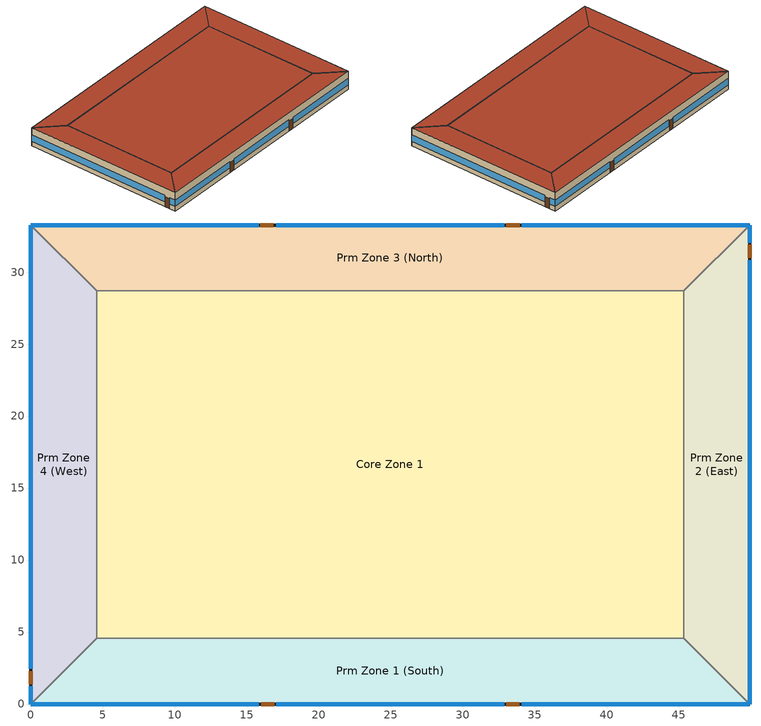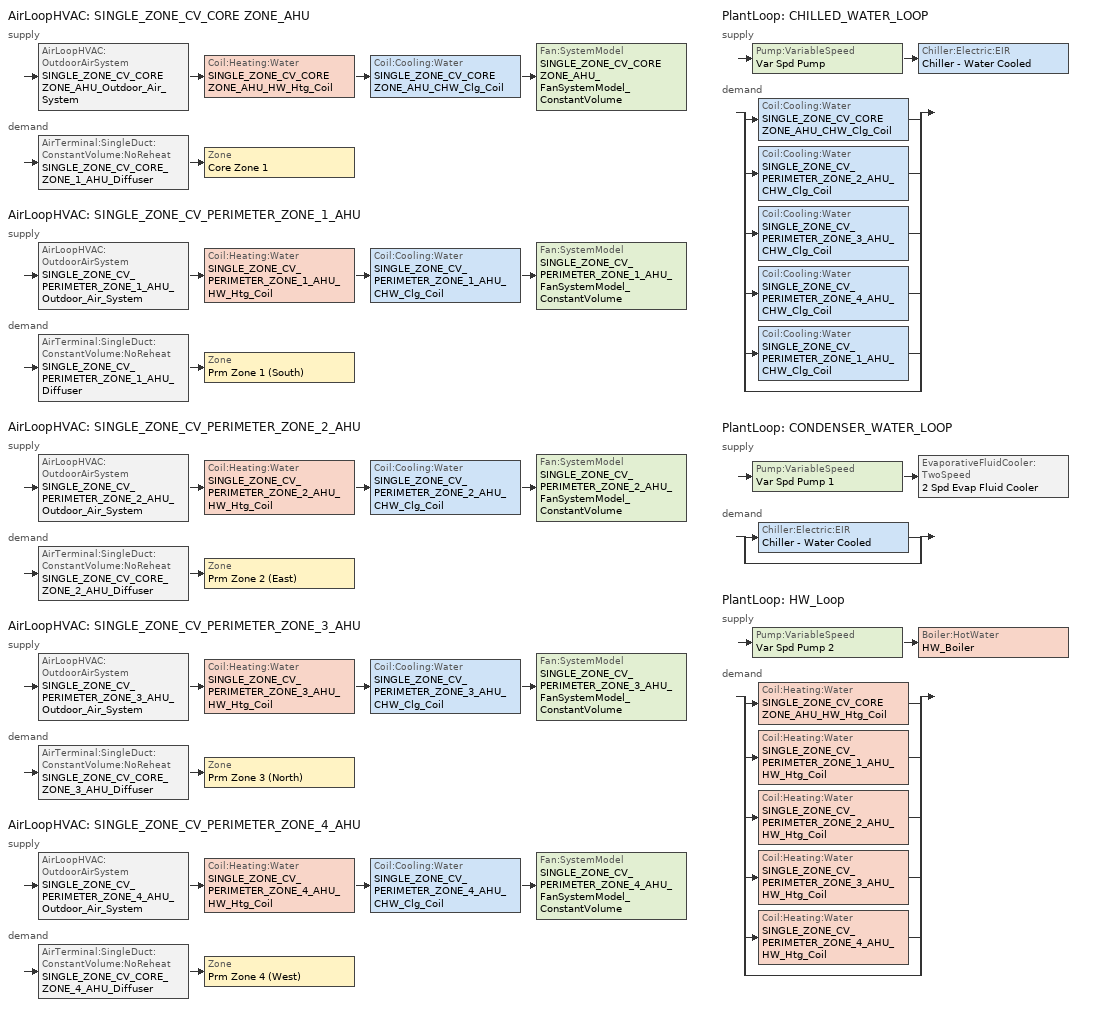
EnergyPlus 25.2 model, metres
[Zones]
Core Zone 1
 floor ground (Slab-on-grade Type 1): 45.34,28.7 45.34,4.57 4.57,4.57 4.57,28.7 z0
 wall to Prm Zone 2 (East) (Interior Wall): 45.34,4.57 45.34,28.7 z0:3.96
 wall to Prm Zone 3 (North) (Interior Wall): 45.34,28.7 4.57,28.7 z0:3.96
 wall to Prm Zone 1 (South) (Interior Wall): 4.57,4.57 45.34,4.57 z0:3.96
 wall to Prm Zone 4 (West) (Interior Wall): 4.57,28.7 4.57,4.57 z0:3.96
 roof outside (Roof Type 1): 45.34,4.57 45.34,28.7 4.57,28.7 4.57,4.57 z3.96
Prm Zone 1 (South)
 floor ground (Slab-on-grade Type 1): 45.34,4.57 49.91,0 0,0 4.57,4.57 z0
 wall outside (Exterior Wall Type 1): 0,0 49.91,0 z0:3.96
 wall to Prm Zone 2 (East) (Interior Wall): 49.91,0 45.34,4.57 z0:3.96
 wall to Prm Zone 4 (West) (Interior Wall): 4.57,4.57 0,0 z0:3.96
 window (Vertical Fenestration Type 1): 34.09,0 49.91,0 / 0,0 15.82,0 / 17.04,0 32.87,0 z1:2.4
 door (Swinging Door): 33.01,0 33.93,0 / 15.98,0 16.9,0 z0:2.13
 roof outside (Roof Type 1): 49.91,0 45.34,4.57 4.57,4.57 0,0 z3.96
Prm Zone 2 (East)
 floor ground (Slab-on-grade Type 1): 49.91,33.27 49.91,0 45.34,4.57 45.34,28.7 z0
 wall outside (Exterior Wall Type 2): 49.91,0 49.91,33.27 z0:3.96
 wall to Prm Zone 3 (North) (Interior Wall): 49.91,33.27 45.34,28.7 z0:3.96
 window (Vertical Fenestration Type 1): 49.91,0 49.91,30.84 / 49.91,32.05 49.91,33.27 z1:2.4
 door (Swinging Door): 49.91,30.99 49.91,31.9 z0:2.13
 roof outside (Roof Type 1): 49.91,0 49.91,33.27 45.34,28.7 45.34,4.57 z3.96
Prm Zone 3 (North)
 floor ground (Slab-on-grade Type 2): 49.91,33.27 45.34,28.7 4.57,28.7 0,33.27 z0
 wall outside (Exterior Wall Type 3): 49.91,33.27 0,33.27 z0:3.96
 wall to Prm Zone 4 (West) (Interior Wall): 0,33.27 4.57,28.7 z0:3.96
 window (Vertical Fenestration Type 1): 49.91,33.27 34.09,33.27 / 32.87,33.27 17.04,33.27 / 15.82,33.27 0,33.27 z1:2.4
 door (Swinging Door): 33.94,33.27 33.03,33.27 / 16.84,33.27 15.93,33.27 z0:2.13
 roof outside (Roof Type 2): 45.34,28.7 49.91,33.27 0,33.27 4.57,28.7 z3.96
Prm Zone 4 (West)
 floor ground (Slab-on-grade Type 2): 0,33.27 4.57,28.7 4.57,4.57 0,0 z0
 wall outside (Exterior Wall Type 3): 0,33.27 0,0 z0:3.96
 window (Vertical Fenestration Type 1): 0,33.27 0,2.44 / 0,1.22 0,0 z1:2.4
 door (Swinging Door): 0,2.28 0,1.37 z0:2.13
 roof outside (Roof Type 3): 0,0 4.57,4.57 4.57,28.7 0,33.27 z3.96
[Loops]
AirLoopHVAC 'SINGLE_ZONE_CV_CORE ZONE_AHU'
 supply: AirLoopHVAC:OutdoorAirSystem 'SINGLE_ZONE_CV_CORE ZONE_AHU_Outdoor_Air_System' > Coil:Heating:Water 'SINGLE_ZONE_CV_CORE ZONE_AHU_HW_Htg_Coil' > Coil:Cooling:Water 'SINGLE_ZONE_CV_CORE ZONE_AHU_CHW_Clg_Coil' > Fan:SystemModel 'SINGLE_ZONE_CV_CORE ZONE_AHU_FanSystemModel_ConstantVolume'
 demand: AirTerminal:SingleDuct:ConstantVolume:NoReheat 'SINGLE_ZONE_CV_CORE_ZONE_1_AHU_Diffuser' > Zone 'Core Zone 1'
AirLoopHVAC 'SINGLE_ZONE_CV_PERIMETER_ZONE_1_AHU'
 supply: AirLoopHVAC:OutdoorAirSystem 'SINGLE_ZONE_CV_PERIMETER_ZONE_1_AHU_Outdoor_Air_System' > Coil:Heating:Water 'SINGLE_ZONE_CV_PERIMETER_ZONE_1_AHU_HW_Htg_Coil' > Coil:Cooling:Water 'SINGLE_ZONE_CV_PERIMETER_ZONE_1_AHU_CHW_Clg_Coil' > Fan:SystemModel 'SINGLE_ZONE_CV_PERIMETER_ZONE_1_AHU_FanSystemModel_ConstantVolume'
 demand: AirTerminal:SingleDuct:ConstantVolume:NoReheat 'SINGLE_ZONE_CV_PERIMETER_ZONE_1_AHU_Diffuser' > Zone 'Prm Zone 1 (South)'
AirLoopHVAC 'SINGLE_ZONE_CV_PERIMETER_ZONE_2_AHU'
 supply: AirLoopHVAC:OutdoorAirSystem 'SINGLE_ZONE_CV_PERIMETER_ZONE_2_AHU_Outdoor_Air_System' > Coil:Heating:Water 'SINGLE_ZONE_CV_PERIMETER_ZONE_2_AHU_HW_Htg_Coil' > Coil:Cooling:Water 'SINGLE_ZONE_CV_PERIMETER_ZONE_2_AHU_CHW_Clg_Coil' > Fan:SystemModel 'SINGLE_ZONE_CV_PERIMETER_ZONE_2_AHU_FanSystemModel_ConstantVolume'
 demand: AirTerminal:SingleDuct:ConstantVolume:NoReheat 'SINGLE_ZONE_CV_CORE_ZONE_2_AHU_Diffuser' > Zone 'Prm Zone 2 (East)'
AirLoopHVAC 'SINGLE_ZONE_CV_PERIMETER_ZONE_3_AHU'
 supply: AirLoopHVAC:OutdoorAirSystem 'SINGLE_ZONE_CV_PERIMETER_ZONE_3_AHU_Outdoor_Air_System' > Coil:Heating:Water 'SINGLE_ZONE_CV_PERIMETER_ZONE_3_AHU_HW_Htg_Coil' > Coil:Cooling:Water 'SINGLE_ZONE_CV_PERIMETER_ZONE_3_AHU_CHW_Clg_Coil' > Fan:SystemModel 'SINGLE_ZONE_CV_PERIMETER_ZONE_3_AHU_FanSystemModel_ConstantVolume'
 demand: AirTerminal:SingleDuct:ConstantVolume:NoReheat 'SINGLE_ZONE_CV_CORE_ZONE_3_AHU_Diffuser' > Zone 'Prm Zone 3 (North)'
AirLoopHVAC 'SINGLE_ZONE_CV_PERIMETER_ZONE_4_AHU'
 supply: AirLoopHVAC:OutdoorAirSystem 'SINGLE_ZONE_CV_PERIMETER_ZONE_4_AHU_Outdoor_Air_System' > Coil:Heating:Water 'SINGLE_ZONE_CV_PERIMETER_ZONE_4_AHU_HW_Htg_Coil' > Coil:Cooling:Water 'SINGLE_ZONE_CV_PERIMETER_ZONE_4_AHU_CHW_Clg_Coil' > Fan:SystemModel 'SINGLE_ZONE_CV_PERIMETER_ZONE_4_AHU_FanSystemModel_ConstantVolume'
 demand: AirTerminal:SingleDuct:ConstantVolume:NoReheat 'SINGLE_ZONE_CV_CORE_ZONE_4_AHU_Diffuser' > Zone 'Prm Zone 4 (West)'
PlantLoop 'CHILLED_WATER_LOOP'
 supply: Pump:VariableSpeed 'Var Spd Pump' > Chiller:Electric:EIR 'Chiller - Water Cooled'
 demand: split
  | Coil:Cooling:Water 'SINGLE_ZONE_CV_CORE ZONE_AHU_CHW_Clg_Coil'
  | Coil:Cooling:Water 'SINGLE_ZONE_CV_PERIMETER_ZONE_2_AHU_CHW_Clg_Coil'
  | Coil:Cooling:Water 'SINGLE_ZONE_CV_PERIMETER_ZONE_3_AHU_CHW_Clg_Coil'
  | Coil:Cooling:Water 'SINGLE_ZONE_CV_PERIMETER_ZONE_4_AHU_CHW_Clg_Coil'
  | Coil:Cooling:Water 'SINGLE_ZONE_CV_PERIMETER_ZONE_1_AHU_CHW_Clg_Coil'
  | bypass
PlantLoop 'CONDENSER_WATER_LOOP'
 supply: Pump:VariableSpeed 'Var Spd Pump 1' > EvaporativeFluidCooler:TwoSpeed '2 Spd Evap Fluid Cooler'
 demand: split
  | Chiller:Electric:EIR 'Chiller - Water Cooled'
  | bypass
PlantLoop 'HW_Loop'
 supply: Pump:VariableSpeed 'Var Spd Pump 2' > Boiler:HotWater 'HW_Boiler'
 demand: split
  | Coil:Heating:Water 'SINGLE_ZONE_CV_CORE ZONE_AHU_HW_Htg_Coil'
  | Coil:Heating:Water 'SINGLE_ZONE_CV_PERIMETER_ZONE_1_AHU_HW_Htg_Coil'
  | Coil:Heating:Water 'SINGLE_ZONE_CV_PERIMETER_ZONE_2_AHU_HW_Htg_Coil'
  | Coil:Heating:Water 'SINGLE_ZONE_CV_PERIMETER_ZONE_3_AHU_HW_Htg_Coil'
  | Coil:Heating:Water 'SINGLE_ZONE_CV_PERIMETER_ZONE_4_AHU_HW_Htg_Coil'
  | bypass
[Building]
Model for 229 Test Cases: North Axis {deg}=0; Terrain=City; Loads Convergence Tolerance Value {W}=0.04; Temperature Convergence Tolerance Value {deltaC}=0.2; Solar Distribution=FullInteriorAndExterior; Maximum Number of Warmup Days=25; Minimum Number of Warmup Days=6
[Site:Location]
Denver Intl Ap: Latitude {deg}=39.83; Longitude {deg}=-104.65; Time Zone {hr}=-7; Elevation {m}=1650
[Site:GroundTemperature:BuildingSurface]
21, 21, 21, 21, 21, 21, 21, 21, 21, 21, 21, 21
[SizingPeriod:DesignDay] Day of Month=21; Dry-Bulb Temperature Range Modifier Type=DefaultMultipliers; Barometric Pressure {Pa}=83009; Rain Indicator=No; Snow Indicator=No; Daylight Saving Time Indicator=No; Begin Environment Reset Mode=FullResetAtBeginEnvironment
Name | Month | Day Type | Maximum Dry-Bulb Temperature {C} | Daily Dry-Bulb Temperature Range {deltaC} | Humidity Condition Type | Wetbulb or DewPoint at Maximum Dry-Bulb {C} | Wind Speed {m/s} | Wind Direction {deg} | Solar Model Indicator | Enthalpy at Maximum Dry-Bulb {J/kg} | Sky Clearness
Denver.Intl.AP Ann Clg 1% Condns DB=>MWB | 7 | SummerDesignDay | 33.5 | 17.3 | Wetbulb | 15.4 | 4.2 | 20 | ASHRAETau2017
Denver.Intl.AP Ann Clg 1% Condns DP=>MDB | 7 | SummerDesignDay | 19.9 | 15.3 | Dewpoint | 15 | 4.2 | 20 | ASHRAETau2017
Denver.Intl.AP Ann Clg 1% Condns Enth=>MDB | 7 | SummerDesignDay | 26.8 | 15.3 | Enthalpy |  | 4.2 | 20 | ASHRAETau2017 | 55800
Denver.Intl.AP Ann Clg 1% Condns WB=>MDB | 7 | SummerDesignDay | 27 | 14.8 | Wetbulb | 17.6 | 4.2 | 20 | ASHRAETau2017
Denver.Intl.AP Ann Htg 99% Condns DB | 12 | WinterDesignDay | -14.6 | 0 | Wetbulb | -14.6 | 3.4 | 230 | ASHRAEClearSky |  | 0
Denver.Intl.AP Ann Htg Wind 99% Condns WS=>MCDB | 12 | WinterDesignDay | 2.7 | 0 | Wetbulb | 2.7 | 11.8 | 230 | ASHRAEClearSky |  | 0
Denver.Intl.AP Ann Hum_n 99% Condns DP=>MCDB | 12 | WinterDesignDay | -6.5 | 0 | Dewpoint | -19.6 | 3.4 | 230 | ASHRAEClearSky |  | 0
[Material] Thermal Absorptance=0.9; Solar Absorptance=0.7
Name | Roughness | Thickness {m} | Conductivity {W/m-K} | Density {kg/m3} | Specific Heat {J/kg-K} | Visible Absorptance
Exterior Wall Type 1 Gypsum Board | MediumSmooth | 0.0159 | 0.16 | 800 | 1090 | 0.7
Exterior Wall Type 1 Insulation | Smooth | 0.062 | 0.037 | 9.6 | 838 | 0.7
Exterior Wall Type 1 Stucco; Exterior Wall Type 2 Stucco | Smooth | 0.0254 | 0.72 | 1856 | 840 | 0.7
Exterior Wall Type 2 Gypsum Board | MediumSmooth | 0.099 | 0.16 | 800 | 1090 | 0.7
Exterior Wall Type 2 Insulation | Smooth | 0.179 | 0.037 | 9.6 | 838 | 0.7
Insulation for Slab on grade Type 2 | Smooth | 0.1143 | 0.04 | 91.31 | 838 | 0.7
Roof Type 1 Built-up roofing | VeryRough | 0.0095 | 0.16 | 1120 | 1460 | 0.7
Roof Type 1 Continuous Insulation | Smooth | 0.0527 | 0.02 | 32 | 922 | 0.7
Roof Type 1 Metal Deck; Roof Type 2 Metal Deck | Smooth | 0.0008 | 45.28 | 7824 | 500 | 0.2
Roof Type 2 Continuous Insulation | Smooth | 0.106 | 0.02 | 32 | 922 | 0.7
Slab-on-grade Type 1 Concrete; Slab-on-grade Type 2 Concrete | MediumSmooth | 0.1016 | 2.31 | 2322 | 832 | 0.8
Wood 6in | MediumSmooth | 0.15 | 0.12 | 540 | 1210 | 0.7
[Material:NoMass] Thermal Absorptance=0.9; Solar Absorptance=0.7; Visible Absorptance=0.7
Name | Roughness | Thermal Resistance {m2-K/W}
Exterior Wall Type 3 Total surface-to-surface thermal resistance | Smooth | 1.95
Interior Wall surface-to-surface thermal resistance | Smooth | 0.35
Opaque Door Panel | MediumRough | 0.475964
Roof Type 2 Built-up roofing | Smooth | 0.059
Roof Type 3 Total surface-to-surface thermal resistance | Smooth | 2.66
[WindowMaterial:SimpleGlazingSystem]
Vertical Fenestration Type 1 simple material: U-Factor {W/m2-K}=3.29; Solar Heat Gain Coefficient=0.387; Visible Transmittance=0.417
[Construction]
Exterior Wall Type 1: Exterior Wall Type 1 Stucco, Exterior Wall Type 1 Gypsum Board, Exterior Wall Type 1 Insulation, Exterior Wall Type 1 Gypsum Board
Exterior Wall Type 2: Exterior Wall Type 2 Stucco, Exterior Wall Type 2 Gypsum Board, Exterior Wall Type 2 Insulation, Exterior Wall Type 2 Gypsum Board
Exterior Wall Type 3: Exterior Wall Type 3 Total surface-to-surface thermal resistance
Interior Furnishings: Wood 6in
Interior Wall: Interior Wall surface-to-surface thermal resistance
Roof Type 1: Roof Type 1 Metal Deck, Roof Type 1 Continuous Insulation, Roof Type 1 Built-up roofing
Roof Type 2: Roof Type 2 Metal Deck, Roof Type 2 Continuous Insulation, Roof Type 2 Built-up roofing
Roof Type 3: Roof Type 3 Total surface-to-surface thermal resistance
Slab-on-grade Type 1: Slab-on-grade Type 1 Concrete
Slab-on-grade Type 2: Slab-on-grade Type 2 Concrete, Insulation for Slab on grade Type 2
Swinging Door: Opaque Door Panel
Vertical Fenestration Type 1: Vertical Fenestration Type 1 simple material
[Zone] Multiplier=1; Ceiling Height {m}=3.96; Part of Total Floor Area=Yes
Core Zone 1; Prm Zone 1 (South); Prm Zone 2 (East); Prm Zone 3 (North); Prm Zone 4 (West)
[Space]
Name | Zone
Core_Space_1 | Core Zone 1
Perimeter_Space_1 | Prm Zone 1 (South)
Perimeter_Space_2 | Prm Zone 2 (East)
Perimeter_Space_3 | Prm Zone 3 (North)
Perimeter_Space_4 | Prm Zone 4 (West)
[InternalMass] Construction=Interior Furnishings
Name | Zone or ZoneList | Space or SpaceList | Surface Area {m2}
Core_bottom Internal Mass | Core Zone 1 | Core_Space_1 | 1967.31
Perimeter_bot_ZN_1 Internal Mass | Prm Zone 1 (South) | Perimeter_Space_1 | 414.719
Perimeter_bot_ZN_2 Internal Mass | Prm Zone 2 (East) | Perimeter_Space_2 | 262.544
Perimeter_bot_ZN_3 Internal Mass | Prm Zone 3 (North) | Perimeter_Space_3 | 414.719
Perimeter_bot_ZN_4 Internal Mass | Prm Zone 4 (West) | Perimeter_Space_4 | 262.544
[Lights] Design Level Calculation Method=Watts/Area; Watts per Floor Area {W/m2}=11.033; Return Air Fraction=0; Fraction Radiant=0.7; Fraction Visible=0.2; Fraction Replaceable=1
Name | Zone or ZoneList or Space or SpaceList | Schedule
Core_bottom Lighting | Core_Space_1 | Core_Space_Lighting_Sch
Perimeter_bot_ZN_1 Lighting | Perimeter_Space_1 | Perimeter_Space_1_Lighting_Sch
Perimeter_bot_ZN_2 Lighting | Perimeter_Space_2 | Perimeter_Space_2_Lighting_Sch
Perimeter_bot_ZN_3 Lighting | Perimeter_Space_3 | Perimeter_Space_3_Lighting_Sch
Perimeter_bot_ZN_4 Lighting | Perimeter_Space_4 | Perimeter_Space_4_Lighting_Sch
[People] Number of People Calculation Method=People/Area; People per Floor Area {person/m2}=0.0538196; Fraction Radiant=0.3; Sensible Heat Fraction=0.55; Activity Level Schedule=People heating rate
Name | Zone or ZoneList or Space or SpaceList | Number of People Schedule
Core_bottom People | Core_Space_1 | Core_Space Occupant Sch
Perimeter_bot_ZN_1 People | Perimeter_Space_1 | Perimeter_Space_1_Occupant_Sch
Perimeter_bot_ZN_2 People | Perimeter_Space_2 | Perimeter_Space_2_Occupant_Sch
Perimeter_bot_ZN_3 People | Perimeter_Space_3 | Perimeter_Space_3_Occupant_Sch
Perimeter_bot_ZN_4 People | Perimeter_Space_4 | Perimeter_Space_4_Occupant_Sch
[ElectricEquipment] Design Level Calculation Method=Watts/Area; Watts per Floor Area {W/m2}=8.07; Fraction Latent=0; Fraction Radiant=0.2; Fraction Lost=0
Name | Zone or ZoneList or Space or SpaceList | Schedule
Core_bottom Elec Equip | Core_Space_1 | Core_Space_Elec_Equip_Sch
Perimeter_bot_ZN_1 Elec Equip | Perimeter_Space_1 | Perimeter_Space_1_Elec_Equip_Sch
Perimeter_bot_ZN_2 Elec Equip | Perimeter_Space_2 | Perimeter_Space_2_Elec_Equip_Sch
Perimeter_bot_ZN_3 Elec Equip | Perimeter_Space_3 | Perimeter_Space_3_Elec_Equip_Sch
Perimeter_bot_ZN_4 Elec Equip | Perimeter_Space_4 | Perimeter_bot_ZN_4 Elec Equip Sch
[ZoneInfiltration:DesignFlowRate] Constant Term Coefficient=0; Velocity Term Coefficient=0
Name | Zone or ZoneList or Space or SpaceList | Design Flow Rate Calculation Method | Air Changes per Hour {1/hr} | Flow Rate per Exterior Surface Area {m3/s-m2} | Schedule | Flow Rate per Floor Area {m3/s-m2}
Infiltration_Method_1_Core_Zone | Core_Space_1 | AirChanges/Hour | 0
Infiltration_Method_1_Zone_1 | Perimeter_Space_1 | AirChanges/Hour | 0.5
Infiltration_Method_2_Zone_2 | Perimeter_Space_2 | Flow/ExteriorWallArea |  | 0.000586232
Infiltration_Method_3_Zone_3 | Perimeter_Space_3 | Flow/Area |  |  | Constant Schedule | 0.000388417
Infiltration_Method_3_Zone_4 | Perimeter_Space_4 | Flow/Area |  |  | Constant Schedule | 0.000409092
[ZoneControl:Thermostat] Temperature Difference Between Cutout And Setpoint {deltaC}=0
Name | Zone or ZoneList | Control Type Schedule | Control 1
Core Zone 1 Thermostat | Core Zone 1 | Core Zone 1 Thermostat Schedule | Core_bottom Setpoints
Prm Zone 1 (South) Thermostat | Prm Zone 1 (South) | Prm Zone 1 (South) Thermostat Schedule | Perimeter_bot_ZN_1 Setpoints
Prm Zone 2 (East) Thermostat | Prm Zone 2 (East) | Prm Zone 2 (East) Thermostat Schedule | Perimeter_bot_ZN_2 Setpoints
Prm Zone 3 (North) Thermostat | Prm Zone 3 (North) | Prm Zone 3 (North) Thermostat Schedule | Perimeter_bot_ZN_3 Setpoints
Prm Zone 4 (West) Thermostat | Prm Zone 4 (West) | Prm Zone 4 (West) Thermostat Schedule | Perimeter_bot_ZN_4 Setpoints
[ThermostatSetpoint:SingleHeating] Setpoint Temperature Schedule=Heating Thermostat Setpoint
Core_bottom Setpoints; Perimeter_bot_ZN_1 Setpoints; Perimeter_bot_ZN_2 Setpoints; Perimeter_bot_ZN_3 Setpoints; Perimeter_bot_ZN_4 Setpoints
[AirTerminal:SingleDuct:ConstantVolume:NoReheat] Availability Schedule=Always On Discrete hvac_library; Maximum Air Flow Rate {m3/s}=AutoSize
SINGLE_ZONE_CV_CORE_ZONE_1_AHU_Diffuser; SINGLE_ZONE_CV_PERIMETER_ZONE_1_AHU_Diffuser; SINGLE_ZONE_CV_CORE_ZONE_2_AHU_Diffuser; SINGLE_ZONE_CV_CORE_ZONE_3_AHU_Diffuser; SINGLE_ZONE_CV_CORE_ZONE_4_AHU_Diffuser
[Zone equipment]
Core Zone 1: SINGLE_ZONE_CV_CORE_ZONE_1_AHU_Diffuser
Prm Zone 1 (South): SINGLE_ZONE_CV_PERIMETER_ZONE_1_AHU_Diffuser
Prm Zone 2 (East): SINGLE_ZONE_CV_CORE_ZONE_2_AHU_Diffuser
Prm Zone 3 (North): SINGLE_ZONE_CV_CORE_ZONE_3_AHU_Diffuser
Prm Zone 4 (West): SINGLE_ZONE_CV_CORE_ZONE_4_AHU_Diffuser
[Sizing:Zone] Zone Cooling Design Supply Air Temperature Input Method=SupplyAirTemperature; Zone Cooling Design Supply Air Temperature {C}=12.7778; Zone Heating Design Supply Air Temperature Input Method=SupplyAirTemperature; Zone Heating Design Supply Air Temperature {C}=32.2222; Zone Heating Design Supply Air Temperature Difference {deltaC}=11.11; Zone Cooling Design Supply Air Humidity Ratio {kgWater/kgDryAir}=0.0085; Zone Heating Design Supply Air Humidity Ratio {kgWater/kgDryAir}=0.008; Cooling Design Air Flow Method=DesignDay; Cooling Design Air Flow Rate {m3/s}=0; Cooling Minimum Air Flow per Zone Floor Area {m3/s-m2}=0.000762; Cooling Minimum Air Flow {m3/s}=0; Cooling Minimum Air Flow Fraction=0; Heating Design Air Flow Method=DesignDayWithLimit; Heating Design Air Flow Rate {m3/s}=0; Heating Maximum Air Flow per Zone Floor Area {m3/s-m2}=0; Heating Maximum Air Flow {m3/s}=0; Heating Maximum Air Flow Fraction=0.5; Account for Dedicated Outdoor Air System=No; Zone Load Sizing Method=Sensible Load Only No Latent Load; Zone Latent Cooling Design Supply Air Humidity Ratio Input Method=HumidityRatioDifference; Zone Cooling Design Supply Air Humidity Ratio Difference {kgWater/kgDryAir}=0.005; Zone Latent Heating Design Supply Air Humidity Ratio Input Method=HumidityRatioDifference; Zone Humidification Design Supply Air Humidity Ratio Difference {kgWater/kgDryAir}=0.005; Type of Space Sum to Use=Coincident
Name | Zone Cooling Design Supply Air Temperature Difference {deltaC} | Design Specification Outdoor Air Object | Design Specification Zone Air Distribution Object
Core Zone 1 | 8.33333 | Core Zone 1 DSOA Space List | Core Zone 1 Design Spec Zone Air Dist
Prm Zone 1 (South) | 11.1111 | Prm Zone 1 (South) DSOA Space List | Prm Zone 1 (South) Design Spec Zone Air Dist
Prm Zone 2 (East) | 11.1111 | Prm Zone 2 (East) DSOA Space List | Prm Zone 2 (East) Design Spec Zone Air Dist
Prm Zone 3 (North) | 11.1111 | Prm Zone 3 (North) DSOA Space List | Prm Zone 3 (North) Design Spec Zone Air Dist
Prm Zone 4 (West) | 11.1111 | Prm Zone 4 (West) DSOA Space List | Prm Zone 4 (West) Design Spec Zone Air Dist
[DesignSpecification:ZoneAirDistribution] Zone Air Distribution Effectiveness in Cooling Mode=0.8; Zone Air Distribution Effectiveness in Heating Mode=0.8; Minimum Zone Ventilation Efficiency=0
Core Zone 1 Design Spec Zone Air Dist; Prm Zone 1 (South) Design Spec Zone Air Dist; Prm Zone 2 (East) Design Spec Zone Air Dist; Prm Zone 3 (North) Design Spec Zone Air Dist; Prm Zone 4 (West) Design Spec Zone Air Dist
[Controller:MechanicalVentilation] Availability Schedule=Always On Discrete; Demand Controlled Ventilation=No; System Outdoor Air Method=ZoneSum
Name | Zone or ZoneList 1 | Design Specification Outdoor Air Object Name 1 | Design Specification Zone Air Distribution Object Name 1
Controller Mechanical Ventilation 5 | Core Zone 1 | Core_Zone_Design_OA | Core Zone 1 Design Spec Zone Air Dist
Controller Mechanical Ventilation 6 | Prm Zone 1 (South) | Perimeter_Zone_1_Design_OA | Prm Zone 1 (South) Design Spec Zone Air Dist
Controller Mechanical Ventilation 7 | Prm Zone 2 (East) | Perimeter_Zone_2_Design_OA | Prm Zone 2 (East) Design Spec Zone Air Dist
Controller Mechanical Ventilation 8 | Prm Zone 3 (North) | Perimeter_Zone_3_Design_OA | Prm Zone 3 (North) Design Spec Zone Air Dist
Controller Mechanical Ventilation 9 | Prm Zone 4 (West) | Perimeter_Zone_4_Design_OA | Prm Zone 4 (West) Design Spec Zone Air Dist
[DesignSpecification:OutdoorAir] Outdoor Air Method=Sum; Outdoor Air Flow per Person {m3/s-person}=0; Outdoor Air Flow per Zone Floor Area {m3/s-m2}=0; Outdoor Air Flow per Zone {m3/s}=0.0943895; Outdoor Air Flow Air Changes per Hour {1/hr}=0
Core_Zone_Design_OA; Perimeter_Zone_1_Design_OA; Perimeter_Zone_2_Design_OA; Perimeter_Zone_3_Design_OA; Perimeter_Zone_4_Design_OA
[DesignSpecification:OutdoorAir:SpaceList]
Name | Space 1 | Space 1 Design Specification Outdoor Air Object
Core Zone 1 DSOA Space List | Core_Space_1 | Core_Zone_Design_OA
Prm Zone 1 (South) DSOA Space List | Perimeter_Space_1 | Perimeter_Zone_1_Design_OA
Prm Zone 2 (East) DSOA Space List | Perimeter_Space_2 | Perimeter_Zone_2_Design_OA
Prm Zone 3 (North) DSOA Space List | Perimeter_Space_3 | Perimeter_Zone_3_Design_OA
Prm Zone 4 (West) DSOA Space List | Perimeter_Space_4 | Perimeter_Zone_4_Design_OA
[AirLoopHVAC] Design Supply Air Flow Rate {m3/s}=0.943895; Design Return Air Flow Fraction of Supply Air Flow=1
SINGLE_ZONE_CV_CORE ZONE_AHU; SINGLE_ZONE_CV_PERIMETER_ZONE_1_AHU; SINGLE_ZONE_CV_PERIMETER_ZONE_2_AHU; SINGLE_ZONE_CV_PERIMETER_ZONE_3_AHU; SINGLE_ZONE_CV_PERIMETER_ZONE_4_AHU
[Sizing:System] Type of Load to Size On=Sensible; Design Outdoor Air Flow Rate {m3/s}=Autosize; Central Heating Maximum System Air Flow Ratio=1; Preheat Design Temperature {C}=7; Preheat Design Humidity Ratio {kgWater/kgDryAir}=0.008; Precool Design Temperature {C}=12.8; Precool Design Humidity Ratio {kgWater/kgDryAir}=0.008; Central Cooling Design Supply Air Temperature {C}=12.8; Central Heating Design Supply Air Temperature {C}=40; Type of Zone Sum to Use=NonCoincident; 100% Outdoor Air in Cooling=No; 100% Outdoor Air in Heating=No; Central Cooling Design Supply Air Humidity Ratio {kgWater/kgDryAir}=0.0085; Central Heating Design Supply Air Humidity Ratio {kgWater/kgDryAir}=0.008; Cooling Supply Air Flow Rate Method=DesignDay; Cooling Supply Air Flow Rate {m3/s}=0; Cooling Supply Air Flow Rate Per Floor Area {m3/s-m2}=0.00996765; Cooling Fraction of Autosized Cooling Supply Air Flow Rate=1; Cooling Supply Air Flow Rate Per Unit Cooling Capacity {m3/s-W}=3.94755e-05; Heating Supply Air Flow Rate Method=DesignDay; Heating Supply Air Flow Rate {m3/s}=0; Heating Supply Air Flow Rate Per Floor Area {m3/s-m2}=0.00996765; Heating Fraction of Autosized Heating Supply Air Flow Rate=1; Heating Fraction of Autosized Cooling Supply Air Flow Rate=1; Heating Supply Air Flow Rate Per Unit Heating Capacity {m3/s-W}=3.15882e-05; System Outdoor Air Method=ZoneSum; Zone Maximum Outdoor Air Fraction=1; Cooling Design Capacity Method=CoolingDesignCapacity; Cooling Design Capacity {W}=Autosize; Cooling Design Capacity Per Floor Area {W/m2}=234.7; Fraction of Autosized Cooling Design Capacity=1; Heating Design Capacity Method=HeatingDesignCapacity; Heating Design Capacity {W}=Autosize; Heating Design Capacity Per Floor Area {W/m2}=157; Fraction of Autosized Heating Design Capacity=1; Central Cooling Capacity Control Method=OnOff; Occupant Diversity=Autosize
SINGLE_ZONE_CV_CORE ZONE_AHU; SINGLE_ZONE_CV_PERIMETER_ZONE_1_AHU; SINGLE_ZONE_CV_PERIMETER_ZONE_2_AHU; SINGLE_ZONE_CV_PERIMETER_ZONE_3_AHU; SINGLE_ZONE_CV_PERIMETER_ZONE_4_AHU
[Controller:WaterCoil] Control Variable=Temperature; Actuator Variable=Flow; Controller Convergence Tolerance {deltaC}=Autosize; Maximum Actuated Flow {m3/s}=Autosize; Minimum Actuated Flow {m3/s}=0
Name | Action
Controller Water Coil 6; Controller Water Coil 7; Controller Water Coil 9; Controller Water Coil 11; Controller Water Coil 13 | Normal
Controller Water Coil 1; Controller Water Coil 8; Controller Water Coil 10; Controller Water Coil 12; Controller Water Coil 14 | Reverse
[AvailabilityManager:Scheduled]
Name | Schedule
SINGLE_ZONE_CV_CORE ZONE_AHU Availability Manager | Perimeter_bot_ZN_2 OA Schedule
SINGLE_ZONE_CV_PERIMETER_ZONE_1_AHU Availability Manager | Perimeter_bot_ZN_2 OA Schedule 9
SINGLE_ZONE_CV_PERIMETER_ZONE_2_AHU Availability Manager | Perimeter_bot_ZN_2 OA Schedule 10
SINGLE_ZONE_CV_PERIMETER_ZONE_3_AHU Availability Manager | Perimeter_bot_ZN_2 OA Schedule 11
SINGLE_ZONE_CV_PERIMETER_ZONE_4_AHU Availability Manager | Perimeter_bot_ZN_2 OA Schedule 12
[Controller:OutdoorAir] Minimum Outdoor Air Flow Rate {m3/s}=Autosize; Maximum Outdoor Air Flow Rate {m3/s}=Autosize; Economizer Control Type=FixedEnthalpy; Economizer Control Action Type=ModulateFlow; Economizer Maximum Limit Dry-Bulb Temperature {C}=28; Economizer Maximum Limit Enthalpy {J/kg}=65128; Economizer Minimum Limit Dry-Bulb Temperature {C}=-100; Lockout Type=NoLockout; Minimum Limit Type=FixedMinimum; High Humidity Control=No; High Humidity Outdoor Air Flow Ratio=1; Control High Indoor Humidity Based on Outdoor Humidity Ratio=Yes; Heat Recovery Bypass Control Type=BypassWhenWithinEconomizerLimits; Economizer Operation Staging=InterlockedWithMechanicalCooling
Name | Mechanical Ventilation Controller
SINGLE_ZONE_CV_CORE_ZONE_AHU_Controller_Outdoor_Air | Controller Mechanical Ventilation 5
SINGLE_ZONE_CV_PERIMETER_ZONE_1_AHU_Controller_Outdoor_Air 1 | Controller Mechanical Ventilation 6
SINGLE_ZONE_CV_PERIMETER_ZONE_2_AHU_Controller_Outdoor_Air | Controller Mechanical Ventilation 7
SINGLE_ZONE_CV_PERIMETER_ZONE_3_AHU_Controller_Outdoor_Air | Controller Mechanical Ventilation 8
SINGLE_ZONE_CV_PERIMETER_ZONE_4_AHU_Controller_Outdoor_Air | Controller Mechanical Ventilation 9
[SetpointManager:MixedAir] Control Variable=Temperature
Node 68 OS Default SPM; Node 26 OS Default SPM; Node 46 OS Default SPM; Node 72 OS Default SPM; Node 107 OS Default SPM
[Coil:Heating:Water] Availability Schedule=Always On Discrete hvac_library; U-Factor Times Area Value {W/K}=Autosize; Maximum Water Flow Rate {m3/s}=Autosize; Rated Capacity {W}=17584.3; Rated Inlet Water Temperature {C}=82.2; Rated Inlet Air Temperature {C}=16.6; Rated Outlet Water Temperature {C}=71.1; Rated Outlet Air Temperature {C}=32.2; Rated Ratio for Air and Water Convection=0.5
Name | Performance Input Method
SINGLE_ZONE_CV_CORE ZONE_AHU_HW_Htg_Coil; SINGLE_ZONE_CV_PERIMETER_ZONE_1_AHU_HW_Htg_Coil; SINGLE_ZONE_CV_PERIMETER_ZONE_2_AHU_HW_Htg_Coil | NominalCapacity
SINGLE_ZONE_CV_PERIMETER_ZONE_3_AHU_HW_Htg_Coil; SINGLE_ZONE_CV_PERIMETER_ZONE_4_AHU_HW_Htg_Coil | UFactorTimesAreaAndDesignWaterFlowRate
[SetpointManager:Scheduled] Control Variable=Temperature
Name | Schedule
SINGLE_ZONE_CV_CORE ZONE_AHU_Scheduled_HW_LWT; SINGLE_ZONE_CV_CORE_ZONE_1_AHU_Scheduled_Deck_Temp; SINGLE_ZONE_CV_PERIMETER_ZONE_1_AHU_Scheduled_HW_LWT; SINGLE_ZONE_CV_PERIMETER_ZONE_1_AHU_Scheduled_Deck_Temp; SINGLE_ZONE_CV_PERIMETER_ZONE_2_AHU_Scheduled_HW_LWT; SINGLE_ZONE_CV_PERIMETER_ZONE_2_AHU_Scheduled_Deck_Temp; SINGLE_ZONE_CV_PERIMETER_ZONE_3_AHU_Scheduled_HW_LWT; SINGLE_ZONE_CV_PERIMETER_ZONE_3_AHU_Scheduled_Deck_Temp; SINGLE_ZONE_CV_PERIMETER_ZONE_4_AHU_Scheduled_HW_LWT; SINGLE_ZONE_CV_PERIMETER_ZONE_4_AHU_Scheduled_Deck_Temp | 90F_Design_Heating_Supply_Air_Temp
SINGLE_ZONE_CV_CORE ZONE_AHU_Scheduled_CHW_LWT; SINGLE_ZONE_CV_PERIMETER_ZONE_1_AHU_Scheduled_CHW_LWT; SINGLE_ZONE_CV_PERIMETER_ZONE_2_AHU_Scheduled_CHW_LWT; SINGLE_ZONE_CV_PERIMETER_ZONE_3_AHU_Scheduled_CHW_LWT; SINGLE_ZONE_CV_PERIMETER_ZONE_4_AHU_Scheduled_CHW_LWT | 55F_Chilled_Water_Coil_LAT
Scheduled CHW Temp | 70F_Design_Condenser_Loop_LWT
[Coil:Cooling:Water] Availability Schedule=Always On Discrete hvac_library; Design Water Flow Rate {m3/s}=0.000757082; Design Air Flow Rate {m3/s}=0.943895; Design Inlet Water Temperature {C}=6.66667; Design Inlet Air Temperature {C}=28.1389; Design Outlet Air Temperature {C}=12.7778; Design Inlet Air Humidity Ratio {kgWater/kgDryAir}=0.008616; Design Outlet Air Humidity Ratio {kgWater/kgDryAir}=0.00779705; Type of Analysis=SimpleAnalysis; Heat Exchanger Configuration=CrossFlow
SINGLE_ZONE_CV_CORE ZONE_AHU_CHW_Clg_Coil; SINGLE_ZONE_CV_PERIMETER_ZONE_1_AHU_CHW_Clg_Coil; SINGLE_ZONE_CV_PERIMETER_ZONE_2_AHU_CHW_Clg_Coil; SINGLE_ZONE_CV_PERIMETER_ZONE_3_AHU_CHW_Clg_Coil; SINGLE_ZONE_CV_PERIMETER_ZONE_4_AHU_CHW_Clg_Coil
[Fan:SystemModel] Availability Schedule=Always On Discrete hvac_library; Design Maximum Air Flow Rate {m3/s}=0.943895; Speed Control Method=Discrete; Electric Power Minimum Flow Rate Fraction=0.2; Design Pressure Rise {Pa}=250; Motor Efficiency=0.9; Motor In Air Stream Fraction=1; Design Electric Power Consumption {W}=600; Design Power Sizing Method=TotalEfficiencyAndPressure; Electric Power Per Unit Flow Rate {W/(m3/s)}=840; Electric Power Per Unit Flow Rate Per Unit Pressure {W/((m3/s)-Pa)}=1.66667; Fan Total Efficiency=0.7; Motor Loss Radiative Fraction=0; Number of Speeds=1
SINGLE_ZONE_CV_CORE ZONE_AHU_FanSystemModel_ConstantVolume; SINGLE_ZONE_CV_PERIMETER_ZONE_1_AHU_FanSystemModel_ConstantVolume; SINGLE_ZONE_CV_PERIMETER_ZONE_2_AHU_FanSystemModel_ConstantVolume; SINGLE_ZONE_CV_PERIMETER_ZONE_3_AHU_FanSystemModel_ConstantVolume; SINGLE_ZONE_CV_PERIMETER_ZONE_4_AHU_FanSystemModel_ConstantVolume
[PlantLoop] Fluid Type=Water; Maximum Loop Temperature {C}=100; Minimum Loop Temperature {C}=0; Maximum Loop Flow Rate {m3/s}=Autosize; Minimum Loop Flow Rate {m3/s}=0; Plant Loop Volume {m3}=Autocalculate; Load Distribution Scheme=Optimal; Plant Loop Demand Calculation Scheme=SingleSetpoint; Common Pipe Simulation=None
Name | Plant Equipment Operation Scheme
CHILLED_WATER_LOOP | CHILLED_WATER_LOOP Operation Schemes
CONDENSER_WATER_LOOP | CONDENSER_WATER_LOOP Operation Schemes
HW_Loop | HW_Loop Operation Schemes
[Sizing:Plant] Zone Timesteps in Averaging Window=1; Coincident Sizing Factor Mode=None
Name | Loop Type | Design Loop Exit Temperature {C} | Loop Design Temperature Difference {deltaC} | Sizing Option
CHILLED_WATER_LOOP | Cooling | 6.66667 | 6.66667 | Coincident
CONDENSER_WATER_LOOP | Condenser | 35 | 47.2222 | NonCoincident
HW_Loop | Heating | 82.2222 | 27.7778 | NonCoincident
[Pump:VariableSpeed] Design Pump Head {Pa}=179352; Motor Efficiency=0.9; Fraction of Motor Inefficiencies to Fluid Stream=0; Coefficient 1 of the Part Load Performance Curve=0; Coefficient 2 of the Part Load Performance Curve=1; Coefficient 3 of the Part Load Performance Curve=0; Coefficient 4 of the Part Load Performance Curve=0; Design Minimum Flow Rate {m3/s}=0; Pump Control Type=Continuous; Skin Loss Radiative Fraction=0.5; Design Power Sizing Method=PowerPerFlow; Design Shaft Power per Unit Flow Rate per Unit Head {W/((m3/s)-Pa)}=1.28205; Design Minimum Flow Rate Fraction=0
Name | Design Maximum Flow Rate {m3/s} | Design Power Consumption {W} | Design Electric Power per Unit Flow Rate {W/(m3/s)}
Var Spd Pump | 0.00378541 | 1320 | 348707
Var Spd Pump 1 | 0.00473176 | 1425 | 301156
Var Spd Pump 2 | 0.0012618 | 380 | 301156
[Chiller:Electric:EIR]
Chiller - Water Cooled: Reference Capacity {W}=87921.3; Reference COP {W/W}=4.1; Reference Leaving Chilled Water Temperature {C}=6.67; Reference Entering Condenser Fluid Temperature {C}=29.4; Reference Chilled Water Flow Rate {m3/s}=Autosize; Reference Condenser Fluid Flow Rate {m3/s}=Autosize; Cooling Capacity Function of Temperature Curve=Water Cooled Chiller CCFofT; Electric Input to Cooling Output Ratio Function of Temperature Curve=Water Cooled Chiller EItoCoolingOutputRatioFofT; Electric Input to Cooling Output Ratio Function of Part Load Ratio Curve=Water Cooled Chiller EItoCoolingOutputRatioFofPLR; Minimum Part Load Ratio=0.1; Maximum Part Load Ratio=1; Optimum Part Load Ratio=1; Minimum Unloading Ratio=0.2; Condenser Type=WaterCooled; Condenser Fan Power Ratio {W/W}=0; Fraction of Compressor Electric Consumption Rejected by Condenser=1; Leaving Chilled Water Lower Temperature Limit {C}=2; Chiller Flow Mode=NotModulated; Sizing Factor=1; Basin Heater Capacity {W/K}=0; Basin Heater Setpoint Temperature {C}=10; Condenser Heat Recovery Relative Capacity Fraction=1; Condenser Flow Control=ConstantFlow; Condenser Minimum Flow Fraction=0.2; Thermosiphon Minimum Temperature Difference=0
[PlantEquipmentOperationSchemes] Control Scheme 1 Schedule=Always On Discrete
Name | Control Scheme 1
CHILLED_WATER_LOOP Operation Schemes | CHILLED_WATER_LOOP Cooling Operation Scheme
CONDENSER_WATER_LOOP Operation Schemes | CONDENSER_WATER_LOOP Cooling Operation Scheme
HW_Loop Operation Schemes | HW_Loop Heating Operation Scheme
[PlantEquipmentOperation:CoolingLoad] Load Range 1 Lower Limit {W}=0; Load Range 1 Upper Limit {W}=1000000000
Name | Range 1 Equipment List
CHILLED_WATER_LOOP Cooling Operation Scheme | CHILLED_WATER_LOOP Cooling Equipment List
CONDENSER_WATER_LOOP Cooling Operation Scheme | CONDENSER_WATER_LOOP Cooling Equipment List
[PlantEquipmentList]
CHILLED_WATER_LOOP Cooling Equipment List: Chiller - Water Cooled
CONDENSER_WATER_LOOP Cooling Equipment List: 2 Spd Evap Fluid Cooler
HW_Loop Heating Equipment List: HW_Boiler
[EvaporativeFluidCooler:TwoSpeed]
2 Spd Evap Fluid Cooler: High Fan Speed Air Flow Rate {m3/s}=Autosize; High Fan Speed Fan Power {W}=Autosize; Low Fan Speed Air Flow Rate {m3/s}=Autocalculate; Low Fan Speed Air Flow Rate Sizing Factor=0.5; Low Fan Speed Fan Power {W}=Autocalculate; Low Fan Speed Fan Power Sizing Factor=0.5; Design Spray Water Flow Rate {m3/s}=0.002208; Performance Input Method=UFactorTimesAreaAndDesignWaterFlowRate; Heat Rejection Capacity and Nominal Capacity Sizing Ratio=1.25; Low Speed Standard Design Capacity {W}=Autosize; Low Speed Standard Capacity Sizing Factor=0.5; High Fan Speed U-factor Times Area Value {W/K}=Autosize; Low Fan Speed U-factor Times Area Value {W/K}=Autocalculate; Low Fan Speed U-Factor Times Area Sizing Factor=0.6; Design Water Flow Rate {m3/s}=Autosize; Low Speed User Specified Design Capacity {W}=Autocalculate; Low Speed User Specified Design Capacity Sizing Factor=0.5; High Speed Sizing Factor=1; Evaporation Loss Mode=SaturatedExit; Drift Loss Percent {percent}=0.008; Blowdown Calculation Mode=ConcentrationRatio; Blowdown Concentration Ratio=3
[Boiler:HotWater]
HW_Boiler: Fuel Type=NaturalGas; Nominal Capacity {W}=87921.3; Nominal Thermal Efficiency=0.84; Efficiency Curve Temperature Evaluation Variable=LeavingBoiler; Normalized Boiler Efficiency Curve=Boiler Efficiency; Design Water Flow Rate {m3/s}=Autosize; Minimum Part Load Ratio=0; Maximum Part Load Ratio=1; Optimum Part Load Ratio=1; Water Outlet Upper Temperature Limit {C}=99; Boiler Flow Mode=NotModulated; On Cycle Parasitic Electric Load {W}=0; Sizing Factor=1; Off Cycle Parasitic Fuel Load {W}=0
[PlantEquipmentOperation:HeatingLoad]
HW_Loop Heating Operation Scheme: Load Range 1 Lower Limit {W}=0; Load Range 1 Upper Limit {W}=1000000000; Range 1 Equipment List=HW_Loop Heating Equipment List
[SetpointManager:OutdoorAirReset] Control Variable=Temperature
Name | Setpoint at Outdoor Low Temperature {C} | Outdoor Low Temperature {C} | Setpoint at Outdoor High Temperature {C} | Outdoor High Temperature {C}
OA Temp Reset 1 | -6.66667 | 82.2222 | 65.5556 | 10
OA Temp Reset | 12.2222 | 15.5556 | 6.66667 | 26.6667
[EnergyManagementSystem:Sensor]
EFC_meter: Output:Variable or Output:Meter=Electricity:Facility
[Schedule:Compact]
Core_Space_Lighting_Sch; Perimeter_Space_1_Lighting_Sch; Perimeter_Space_2_Lighting_Sch; Perimeter_Space_3_Lighting_Sch; Perimeter_Space_4_Lighting_Sch: Through: 12/31, For: Weekdays, Until: 5:00, 0.05, Until: 6:00, 0.1, Until: 7:00, 0.0862326, Until: 8:00, 0.258698, Until: 17:00, 0.776093, Until: 18:00, 0.431163, Until: 20:00, 0.258698, Until: 22:00, 0.172465, Until: 23:00, 0.0862326, Until: 24:00, 0.0431163, For: SummerDesignDay, Until: 24:00, 1, For: Saturday, Until: 6:00, 0.05, Until: 8:00, 0.0862326, Until: 12:00, 0.258698, Until: 17:00, 0.129349, Until: 19:00, 0.0431163, Until: 24:00, 0.05, For: WinterDesignDay, Until: 24:00, 0, For: Sunday Holidays AllOtherDays, Until: 6:00, 0.05, Until: 18:00, 0.0431163, Until: 24:00, 0.05
Core_Space Occupant Sch; Perimeter_Space_1_Occupant_Sch; Perimeter_Space_2_Occupant_Sch; Perimeter_Space_3_Occupant_Sch; Perimeter_Space_4_Occupant_Sch: Through: 12/31, For: Weekdays, Until: 06:00, 0, Until: 07:00, 0.1, Until: 08:00, 0.2, Until: 10:00, 0.95, Until: 11:00, 0.975703, Until: 12:00, 0.95, Until: 13:00, 0.513528, Until: 14:00, 0.95, Until: 15:00, 0.975703, Until: 17:00, 0.95, Until: 18:00, 0.3, Until: 22:00, 0.1, Until: 23:00, 0.05, Until: 24:00, 0.05, For: Saturday, Until: 06:00, 0, Until: 07:00, 0.1, Until: 08:00, 0.1, Until: 10:00, 0.3, Until: 11:00, 0.308117, Until: 12:00, 0.3, Until: 13:00, 0.102706, Until: 14:00, 0.1, Until: 15:00, 0.102706, Until: 17:00, 0.1, Until: 18:00, 0.05, Until: 19:00, 0.05, Until: 24:00, 0, For: SummerDesignDay, Until: 06:00, 1e-9, Until: 22:00, 1, Until: 24:00, 0.05, For: WinterDesignDay, Until: 24:00, 0, For:Sunday Holidays AllOtherDays, Until: 06:00, 0, Until: 18:00, 0.05, Until: 24:00, 0
Core_Space_Elec_Equip_Sch; Perimeter_Space_1_Elec_Equip_Sch; Perimeter_Space_2_Elec_Equip_Sch; Perimeter_Space_3_Elec_Equip_Sch; Perimeter_bot_ZN_4 Elec Equip Sch: Through: 12/31, For: Weekdays, Until: 06:00, 0.307674, Until: 08:00, 0.381235, Until: 12:00, 0.857778, Until: 13:00, 0.76247, Until: 17:00, 0.857778, Until: 18:00, 0.476543, Until: 24:00, 0.381235, For: SummerDesignDay, Until: 24:00, 1, For: Saturday, Until: 06:00, 0.230755, Until: 08:00, 0.381235, Until: 12:00, 0.476543, Until: 17:00, 0.33358, Until: 19:00, 0.285926, Until: 24:00, 0.230755, For: WinterDesignDay, Until: 24:00, 0, For: Sunday Holidays AllOtherDays, Until: 06:00, 0.230755, Until: 18:00, 0.285926, Until: 24:00, 0.230755
Core Zone 1 Thermostat Schedule; Prm Zone 1 (South) Thermostat Schedule; Prm Zone 2 (East) Thermostat Schedule; Prm Zone 3 (North) Thermostat Schedule; Prm Zone 4 (West) Thermostat Schedule: Through: 12/31, For: AllDays, Until: 24:00, 1
Perimeter_bot_ZN_2 OA Schedule; Perimeter_bot_ZN_2 OA Schedule 10; Perimeter_bot_ZN_2 OA Schedule 11; Perimeter_bot_ZN_2 OA Schedule 12; Perimeter_bot_ZN_2 OA Schedule 9: Through: 12/31, For: Weekdays SummerDesignDay, Until: 06:00, 0, Until: 22:00, 1, Until: 24:00, 0, For: Saturday WinterDesignDay, Until: 06:00, 0, Until: 18:00, 1, Until: 24:00, 0, For: AllOtherDays, Until: 24:00, 0
[Schedule:Constant]
People heating rate: ActivityLevel, 120
Always On Discrete: OnOff, 1
Always On Discrete hvac_library: OnOff hvac_library, 1
[Schedule:Day:Interval]
Weekday: No, 05:00, 15.6, 22:00, 21, 24:00, 15.6
Saturdays 1: No, 05:00, 15.6, 17:00, 21, 24:00, 15.6
Sundays 2: No, 24:00, 15.6
Deck Temperature Default 10: No, 24:00, 12.7778
Deck Temperature Default 6: No, 24:00, 32.2222
Deck Temperature Default 7: No, 24:00, 21.1111
Deck Temperature Summer Design Day 10; Deck Temperature Summer Design Day 6; Deck Temperature Summer Design Day 7; Deck Temperature Winter Design Day 10; Deck Temperature Winter Design Day 6; Deck Temperature Winter Design Day 7: No, 24:00, 12.8
Schedule Day 6; Schedule Day 8; Schedule Day 9: No, 24:00, 1
[Schedule:Week:Daily]
Heating Thermostat Setpoint Week Rule - Jan1-Jan2: Weekday, Weekday, Weekday, Weekday, Weekday, Weekday, Saturdays 1, Weekday, Weekday, Weekday, Weekday, Weekday
Heating Thermostat Setpoint Week Rule - Jan3-Dec31: Sundays 2, Weekday, Weekday, Weekday, Weekday, Weekday, Saturdays 1, Weekday, Weekday, Weekday, Weekday, Weekday
55F_Chilled_Water_Coil_LAT Week Rule - Jan1-Dec31: Deck Temperature Default 10, Deck Temperature Default 10, Deck Temperature Default 10, Deck Temperature Default 10, Deck Temperature Default 10, Deck Temperature Default 10, Deck Temperature Default 10, Deck Temperature Default 10, Deck Temperature Summer Design Day 10, Deck Temperature Winter Design Day 10, Deck Temperature Default 10, Deck Temperature Default 10
70F_Design_Condenser_Loop_LWT Week Rule - Jan1-Dec31: Deck Temperature Default 7, Deck Temperature Default 7, Deck Temperature Default 7, Deck Temperature Default 7, Deck Temperature Default 7, Deck Temperature Default 7, Deck Temperature Default 7, Deck Temperature Default 7, Deck Temperature Summer Design Day 7, Deck Temperature Winter Design Day 7, Deck Temperature Default 7, Deck Temperature Default 7
90F_Design_Heating_Supply_Air_Temp Week Rule - Jan1-Dec31: Deck Temperature Default 6, Deck Temperature Default 6, Deck Temperature Default 6, Deck Temperature Default 6, Deck Temperature Default 6, Deck Temperature Default 6, Deck Temperature Default 6, Deck Temperature Default 6, Deck Temperature Summer Design Day 6, Deck Temperature Winter Design Day 6, Deck Temperature Default 6, Deck Temperature Default 6
Constant Schedule Week Rule - Jan1-Dec31: Schedule Day 6, Schedule Day 6, Schedule Day 6, Schedule Day 6, Schedule Day 6, Schedule Day 6, Schedule Day 6, Schedule Day 6, Schedule Day 8, Schedule Day 9, Schedule Day 6, Schedule Day 6
[Schedule:Year]
Heating Thermostat Setpoint: Heating Thermostat Setpoint Week Rule - Jan1-Jan2, 1, 1, 1, 2, Heating Thermostat Setpoint Week Rule - Jan3-Dec31, 1, 3, 12, 31
55F_Chilled_Water_Coil_LAT: 55F_Chilled_Water_Coil_LAT Week Rule - Jan1-Dec31, 1, 1, 12, 31
70F_Design_Condenser_Loop_LWT: 70F_Design_Condenser_Loop_LWT Week Rule - Jan1-Dec31, 1, 1, 12, 31
90F_Design_Heating_Supply_Air_Temp: 90F_Design_Heating_Supply_Air_Temp Week Rule - Jan1-Dec31, 1, 1, 12, 31
Constant Schedule: Constant Schedule Week Rule - Jan1-Dec31, 1, 1, 12, 31
[Curve:Biquadratic]
Name | Coefficient1 Constant | Coefficient2 x | Coefficient3 x**2 | Coefficient4 y | Coefficient5 y**2 | Coefficient6 x*y | Minimum Value of x | Maximum Value of x | Minimum Value of y | Maximum Value of y
Water Cooled Chiller CCFofT | 0.258 | 0.0389 | -0.000217 | 0.0469 | -0.000943 | -0.000343 | 5 | 10 | 24 | 35
Water Cooled Chiller EItoCoolingOutputRatioFofT | 0.934 | -0.0582 | 0.0045 | 0.00243 | 0.000486 | -0.00122 | 5 | 10 | 24 | 35
Boiler Efficiency | 1 | 0 | 0 | 0 | 0 | 0 | 0 | 1 | 0 | 1
[Curve:Quadratic]
Water Cooled Chiller EItoCoolingOutputRatioFofPLR: Coefficient1 Constant=0.222903; Coefficient2 x=0.313387; Coefficient3 x**2=0.46371; Minimum Value of x=0; Maximum Value of x=1
